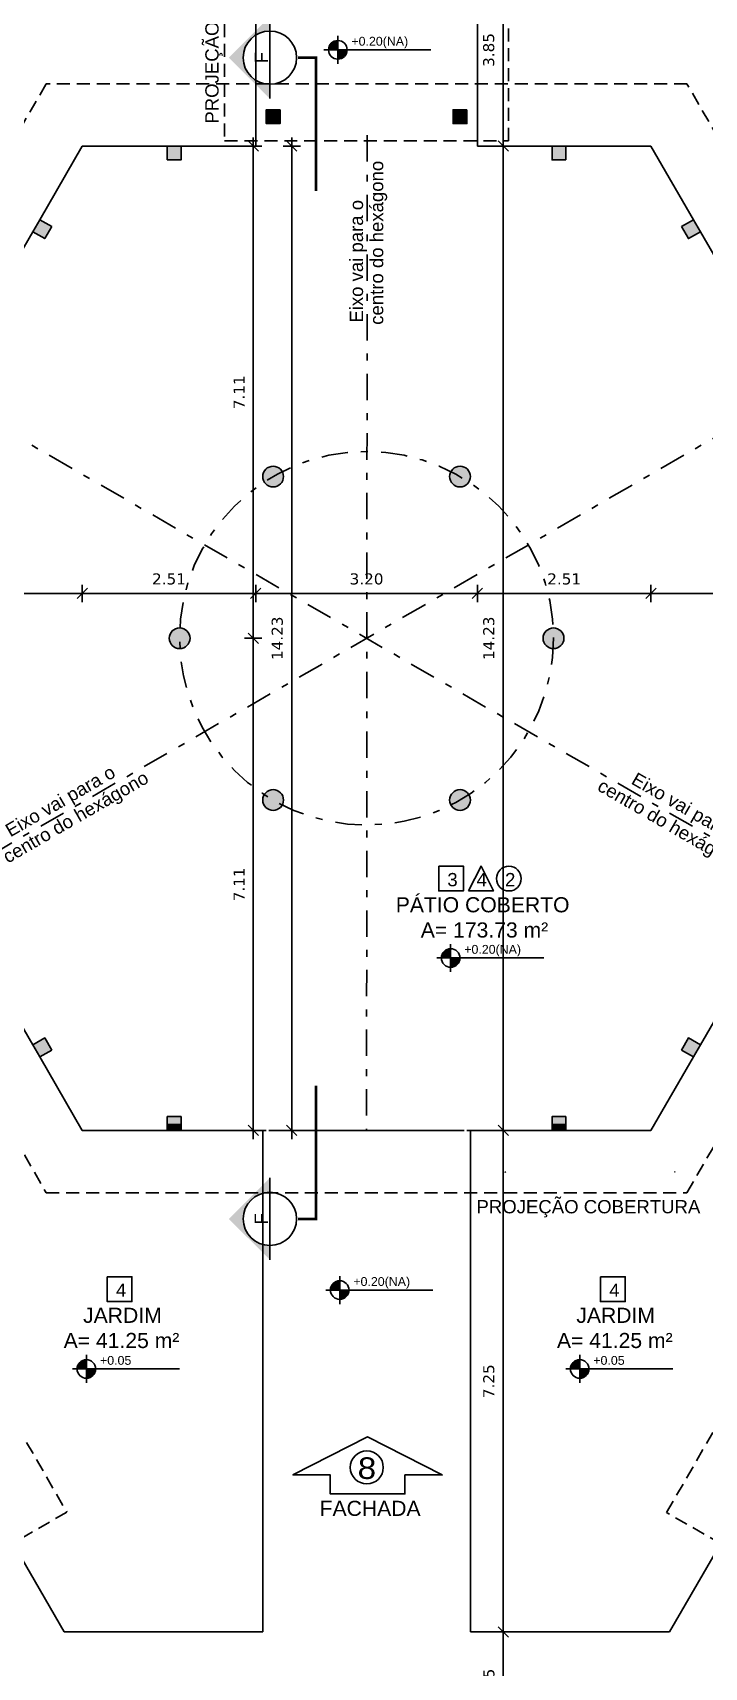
# Model space of a CAD drawing. Header units: millimetres. Extents: x 276 to 399, y 18 to 110.
# Drawn here: x 335.41 to 345.11, y 64.78 to 88.41 of the extents above; entities that cross this region are included whole.
import ezdxf

# ---------------------------------------------------------------- set-up
doc = ezdxf.new("R2010")
doc.units = ezdxf.units.MM
doc.header["$LTSCALE"] = 0.005
doc.header["$PDMODE"] = 3
for name, pattern in [('DASHDOT', [25.4, 12.7, -6.35, 0, -6.35]), ('HIDDEN', [9.525, 6.35, -3.175]), ('TRACEJADO_G', [0.375, 0.25, -0.125])]:
    doc.linetypes.add(name, pattern=pattern)
doc.layers.get('0').update_dxf_attribs({"linetype": 'CONTINUOUS'})
doc.layers.get('Defpoints').update_dxf_attribs({"linetype": 'CONTINUOUS'})
for name, color, linetype in [('A-COTAS', 1, 'CONTINUOUS'), ('A-HACHURAPARED', 254, 'CONTINUOUS'), ('A-PARED', 5, 'CONTINUOUS'), ('A-PAREDE', 5, 'CONTINUOUS'), ('A-PILAR_EIXO', 5, 'DASHDOT'), ('A-PISOS-CTEL', 2, 'TRACEJADO_G'), ('A-PISOS-NIVEL', 1, 'CONTINUOUS'), ('A-PROJCOBERTURA', 7, 'HIDDEN'), ('ARQ-CTA-1_100', 1, 'CONTINUOUS'), ('ARQ-SMB-1_100', 1, 'CONTINUOUS'), ('ARQ-TXT-1_050', 2, 'CONTINUOUS'), ('ARQ-TXT-1_075', 2, 'CONTINUOUS'), ('ARQ-TXT-1_100', 2, 'CONTINUOUS')]:
    doc.layers.add(name, color=color, linetype=linetype)
doc.styles.add('A20', font='arial.ttf', dxfattribs={"height": 0.2})
doc.styles.add('A26', font='arial.ttf', dxfattribs={"height": 0.26})
doc.styles.add('ESC-50-A20', font='arial.ttf', dxfattribs={"height": 0.1})
doc.styles.add('FNDE Texto Cota 0100', font='verdana.ttf', dxfattribs={"height": 0.16})
doc.dimstyles.new('FNDE 1-0100', dxfattribs={"dimscale": 2.5, "dimtxt": 0.16, "dimasz": 0.05, "dimexe": 0.15, "dimexo": 0.15, "dimgap": 0.05, "dimtad": 1, "dimzin": 4, "dimdsep": 46, "dimtxsty": 'FNDE Texto Cota 0100', "dimblk": 'tic', "dimcen": 0.15, "dimdle": 0.15, "dimse1": 1, "dimse2": 1, "dimclrd": 251, "dimclre": 251, "dimclrt": 256, "dimaunit": 1, "dimadec": 3, "dimazin": 0, "dimtfac": 1, "dimtix": 1, "dimtmove": 2, "dimatfit": 3, "dimldrblk": 'tic', "dimfxl": 0.15, "dimtvp": 1, "dimtolj": 1, "dimtzin": 0, "dimarcsym": 0})

# ---------------------------------------------------------------- blocks, each defined once
blk = doc.blocks.new('tic')
at = {"color": 251}
for p, q in [((-1, 0), (1, 0)), ((0, -1), (0, 1))]:
    blk.add_line(p, q, dxfattribs=at)
blk.add_line((-0.6, -0.6), (0.6, 0.6))
blk = doc.blocks.new('*D58')
at = {"layer": 'ARQ-CTA-1_100', "color": 251, "lineweight": -2, "transparency": 16777216}
blk.add_line((332.14, 80.306), (335.998, 80.306), dxfattribs=at)
at = {"layer": 'Defpoints', "color": 0, "transparency": 16777216}
for p in [(336.123, 86.772), (336.123, 80.306), (332.015, 79.657)]:
    blk.add_point(p, dxfattribs=at)
at = {"layer": 'ARQ-CTA-1_100', "color": 251, "lineweight": -2, "transparency": 16777216, "xscale": 0.125, "yscale": 0.125, "zscale": 0.125, "rotation": 180}
blk.add_blockref('tic', (332.015, 80.306), dxfattribs=at)
at = {"layer": 'ARQ-CTA-1_100', "color": 251, "lineweight": -2, "transparency": 16777216, "xscale": 0.125, "yscale": 0.125, "zscale": 0.125}
blk.add_blockref('tic', (336.123, 80.306), dxfattribs=at)
at = {"layer": 'ARQ-CTA-1_100', "transparency": 16777216, "insert": (334.069, 80.511), "char_height": 0.16, "attachment_point": 5, "style": 'FNDE Texto Cota 0100'}
blk.add_mtext('\\A1;4.11', dxfattribs=at)
blk = doc.blocks.new('*D59')
at = {"layer": 'ARQ-CTA-1_100', "color": 251, "lineweight": -2, "transparency": 16777216}
blk.add_line((336.248, 80.306), (338.505, 80.306), dxfattribs=at)
at = {"layer": 'Defpoints', "color": 0, "transparency": 16777216}
for p in [(336.123, 86.772), (338.63, 86.772), (338.63, 80.306)]:
    blk.add_point(p, dxfattribs=at)
at = {"layer": 'ARQ-CTA-1_100', "color": 251, "lineweight": -2, "transparency": 16777216, "xscale": 0.125, "yscale": 0.125, "zscale": 0.125, "rotation": 180}
blk.add_blockref('tic', (336.123, 80.306), dxfattribs=at)
at = {"layer": 'ARQ-CTA-1_100', "color": 251, "lineweight": -2, "transparency": 16777216, "xscale": 0.125, "yscale": 0.125, "zscale": 0.125}
blk.add_blockref('tic', (338.63, 80.306), dxfattribs=at)
at = {"layer": 'ARQ-CTA-1_100', "transparency": 16777216, "insert": (337.376, 80.514), "char_height": 0.16, "attachment_point": 5, "style": 'FNDE Texto Cota 0100'}
blk.add_mtext('\\A1;2.51', dxfattribs=at)
blk = doc.blocks.new('*D60')
at = {"layer": 'ARQ-CTA-1_100', "color": 251, "lineweight": -2, "transparency": 16777216}
blk.add_line((338.755, 80.306), (341.705, 80.306), dxfattribs=at)
at = {"layer": 'Defpoints', "color": 0, "transparency": 16777216}
for p in [(338.63, 86.772), (341.83, 86.772), (341.83, 80.306)]:
    blk.add_point(p, dxfattribs=at)
at = {"layer": 'ARQ-CTA-1_100', "color": 251, "lineweight": -2, "transparency": 16777216, "xscale": 0.125, "yscale": 0.125, "zscale": 0.125, "rotation": 180}
blk.add_blockref('tic', (338.63, 80.306), dxfattribs=at)
at = {"layer": 'ARQ-CTA-1_100', "color": 251, "lineweight": -2, "transparency": 16777216, "xscale": 0.125, "yscale": 0.125, "zscale": 0.125}
blk.add_blockref('tic', (341.83, 80.306), dxfattribs=at)
at = {"layer": 'ARQ-CTA-1_100', "transparency": 16777216, "insert": (340.23, 80.514), "char_height": 0.16, "attachment_point": 5, "style": 'FNDE Texto Cota 0100'}
blk.add_mtext('\\A1;3.20', dxfattribs=at)
blk = doc.blocks.new('*D61')
at = {"layer": 'ARQ-CTA-1_100', "color": 251, "lineweight": -2, "transparency": 16777216}
blk.add_line((341.955, 80.306), (344.213, 80.306), dxfattribs=at)
at = {"layer": 'Defpoints', "color": 0, "transparency": 16777216}
for p in [(341.83, 86.772), (344.338, 86.772), (344.338, 80.306)]:
    blk.add_point(p, dxfattribs=at)
at = {"layer": 'ARQ-CTA-1_100', "color": 251, "lineweight": -2, "transparency": 16777216, "xscale": 0.125, "yscale": 0.125, "zscale": 0.125, "rotation": 180}
blk.add_blockref('tic', (341.83, 80.306), dxfattribs=at)
at = {"layer": 'ARQ-CTA-1_100', "color": 251, "lineweight": -2, "transparency": 16777216, "xscale": 0.125, "yscale": 0.125, "zscale": 0.125}
blk.add_blockref('tic', (344.338, 80.306), dxfattribs=at)
at = {"layer": 'ARQ-CTA-1_100', "transparency": 16777216, "insert": (343.084, 80.514), "char_height": 0.16, "attachment_point": 5, "style": 'FNDE Texto Cota 0100'}
blk.add_mtext('\\A1;2.51', dxfattribs=at)
blk = doc.blocks.new('*D62')
at = {"layer": 'ARQ-CTA-1_100', "color": 251, "lineweight": -2, "transparency": 16777216}
blk.add_line((344.463, 80.306), (348.321, 80.306), dxfattribs=at)
at = {"layer": 'Defpoints', "color": 0, "transparency": 16777216}
for p in [(344.338, 86.772), (348.446, 80.306), (348.446, 79.657)]:
    blk.add_point(p, dxfattribs=at)
at = {"layer": 'ARQ-CTA-1_100', "color": 251, "lineweight": -2, "transparency": 16777216, "xscale": 0.125, "yscale": 0.125, "zscale": 0.125, "rotation": 180}
blk.add_blockref('tic', (344.338, 80.306), dxfattribs=at)
at = {"layer": 'ARQ-CTA-1_100', "color": 251, "lineweight": -2, "transparency": 16777216, "xscale": 0.125, "yscale": 0.125, "zscale": 0.125}
blk.add_blockref('tic', (348.446, 80.306), dxfattribs=at)
at = {"layer": 'ARQ-CTA-1_100', "transparency": 16777216, "insert": (346.392, 80.511), "char_height": 0.16, "attachment_point": 5, "style": 'FNDE Texto Cota 0100'}
blk.add_mtext('\\A1;4.11', dxfattribs=at)
blk = doc.blocks.new('*D63')
at = {"layer": 'ARQ-CTA-1_100', "color": 251, "lineweight": -2, "transparency": 16777216}
blk.add_line((338.594, 86.647), (338.594, 79.782), dxfattribs=at)
at = {"layer": 'Defpoints', "color": 0, "transparency": 16777216}
for p in [(337.93, 86.772), (331.314, 79.657), (338.594, 79.657)]:
    blk.add_point(p, dxfattribs=at)
at = {"layer": 'ARQ-CTA-1_100', "color": 251, "lineweight": -2, "transparency": 16777216, "xscale": 0.125, "yscale": 0.125, "zscale": 0.125}
for p, rotation in [((338.594, 86.772), 90), ((338.594, 79.657), 270)]:
    blk.add_blockref('tic', p, dxfattribs=dict(at, rotation=rotation))
at = {"layer": 'ARQ-CTA-1_100', "transparency": 16777216, "insert": (338.389, 83.214), "char_height": 0.16, "attachment_point": 5, "rotation": 90, "style": 'FNDE Texto Cota 0100'}
blk.add_mtext('\\A1;7.11', dxfattribs=at)
blk = doc.blocks.new('*D64')
at = {"layer": 'ARQ-CTA-1_100', "color": 251, "lineweight": -2, "transparency": 16777216}
blk.add_line((338.594, 79.532), (338.594, 72.667), dxfattribs=at)
at = {"layer": 'Defpoints', "color": 0, "transparency": 16777216}
for p in [(331.314, 79.657), (338.014, 72.542), (338.594, 72.542)]:
    blk.add_point(p, dxfattribs=at)
at = {"layer": 'ARQ-CTA-1_100', "color": 251, "lineweight": -2, "transparency": 16777216, "xscale": 0.125, "yscale": 0.125, "zscale": 0.125}
for p, rotation in [((338.594, 79.657), 90), ((338.594, 72.542), 270)]:
    blk.add_blockref('tic', p, dxfattribs=dict(at, rotation=rotation))
at = {"layer": 'ARQ-CTA-1_100', "transparency": 16777216, "insert": (338.389, 76.099), "char_height": 0.16, "attachment_point": 5, "rotation": 90, "style": 'FNDE Texto Cota 0100'}
blk.add_mtext('\\A1;7.11', dxfattribs=at)
blk = doc.blocks.new('*D65')
at = {"layer": 'ARQ-CTA-1_100', "color": 251, "lineweight": -2, "transparency": 16777216}
blk.add_line((339.149, 86.647), (339.149, 72.667), dxfattribs=at)
at = {"layer": 'Defpoints', "color": 0, "transparency": 16777216}
for p in [(337.93, 86.772), (338.014, 72.542), (339.149, 72.542)]:
    blk.add_point(p, dxfattribs=at)
at = {"layer": 'ARQ-CTA-1_100', "color": 251, "lineweight": -2, "transparency": 16777216, "xscale": 0.125, "yscale": 0.125, "zscale": 0.125}
for p, rotation in [((339.149, 86.772), 90), ((339.149, 72.542), 270)]:
    blk.add_blockref('tic', p, dxfattribs=dict(at, rotation=rotation))
at = {"layer": 'ARQ-CTA-1_100', "transparency": 16777216, "insert": (338.941, 79.657), "char_height": 0.16, "attachment_point": 5, "rotation": 90, "style": 'FNDE Texto Cota 0100'}
blk.add_mtext('\\A1;14.23', dxfattribs=at)
blk = doc.blocks.new('FNDE-Ind Corte-1_100')
blk.add_hatch(color=251).paths.add_polyline_path([(241.999, -2.386), (242.214, -2.386, -1), (243.014, -2.386), (243.229, -2.386), (242.614, -1.77)])
at = {"color": 251, "linetype": 'Continuous'}
blk.add_line((243.229, -2.386), (241.999, -2.386), dxfattribs=at)
blk.add_circle((242.614, -2.386), 0.4, dxfattribs=at)
blk = doc.blocks.new('*D108')
at = {"layer": 'ARQ-CTA-1_100', "color": 251, "lineweight": -2, "transparency": 16777216}
blk.add_line((342.204, 86.897), (342.204, 90.501), dxfattribs=at)
at = {"layer": 'Defpoints', "color": 0, "transparency": 16777216}
for p in [(342.204, 90.626), (343.418, 90.626), (343.418, 86.772)]:
    blk.add_point(p, dxfattribs=at)
at = {"layer": 'ARQ-CTA-1_100', "color": 251, "lineweight": -2, "transparency": 16777216, "xscale": 0.125, "yscale": 0.125, "zscale": 0.125}
for p, rotation in [((342.204, 90.626), 90), ((342.204, 86.772), 270)]:
    blk.add_blockref('tic', p, dxfattribs=dict(at, rotation=rotation))
at = {"layer": 'ARQ-CTA-1_100', "transparency": 16777216, "insert": (341.995, 88.162), "char_height": 0.16, "attachment_point": 5, "rotation": 90, "style": 'FNDE Texto Cota 0100'}
blk.add_mtext('\\A1;3.85', dxfattribs=at)
blk = doc.blocks.new('*D105')
at = {"layer": 'ARQ-CTA-1_100', "color": 251, "lineweight": -2, "transparency": 16777216}
blk.add_line((342.204, 63.867), (342.204, 65.167), dxfattribs=at)
at = {"layer": 'Defpoints', "color": 0, "transparency": 16777216}
for p in [(342.204, 65.292), (343.318, 65.292), (343.318, 63.742)]:
    blk.add_point(p, dxfattribs=at)
at = {"layer": 'ARQ-CTA-1_100', "color": 251, "lineweight": -2, "transparency": 16777216, "xscale": 0.125, "yscale": 0.125, "zscale": 0.125}
for p, rotation in [((342.204, 65.292), 90), ((342.204, 63.742), 270)]:
    blk.add_blockref('tic', p, dxfattribs=dict(at, rotation=rotation))
at = {"layer": 'ARQ-CTA-1_100', "transparency": 16777216, "insert": (341.997, 64.517), "char_height": 0.16, "attachment_point": 5, "rotation": 90, "style": 'FNDE Texto Cota 0100'}
blk.add_mtext('\\A1;1.55', dxfattribs=at)
blk = doc.blocks.new('*D106')
at = {"layer": 'ARQ-CTA-1_100', "color": 251, "lineweight": -2, "transparency": 16777216}
blk.add_line((342.204, 65.417), (342.204, 72.417), dxfattribs=at)
at = {"layer": 'Defpoints', "color": 0, "transparency": 16777216}
for p in [(342.204, 72.542), (343.318, 72.542), (343.318, 65.292)]:
    blk.add_point(p, dxfattribs=at)
at = {"layer": 'ARQ-CTA-1_100', "color": 251, "lineweight": -2, "transparency": 16777216, "xscale": 0.125, "yscale": 0.125, "zscale": 0.125}
for p, rotation in [((342.204, 72.542), 90), ((342.204, 65.292), 270)]:
    blk.add_blockref('tic', p, dxfattribs=dict(at, rotation=rotation))
at = {"layer": 'ARQ-CTA-1_100', "transparency": 16777216, "insert": (341.996, 68.917), "char_height": 0.16, "attachment_point": 5, "rotation": 90, "style": 'FNDE Texto Cota 0100'}
blk.add_mtext('\\A1;7.25', dxfattribs=at)
blk = doc.blocks.new('*D107')
at = {"layer": 'ARQ-CTA-1_100', "color": 251, "lineweight": -2, "transparency": 16777216}
blk.add_line((342.204, 72.667), (342.204, 86.647), dxfattribs=at)
at = {"layer": 'Defpoints', "color": 0, "transparency": 16777216}
for p in [(342.204, 86.772), (343.418, 86.772), (343.318, 72.542)]:
    blk.add_point(p, dxfattribs=at)
at = {"layer": 'ARQ-CTA-1_100', "color": 251, "lineweight": -2, "transparency": 16777216, "xscale": 0.125, "yscale": 0.125, "zscale": 0.125}
for p, rotation in [((342.204, 86.772), 90), ((342.204, 72.542), 270)]:
    blk.add_blockref('tic', p, dxfattribs=dict(at, rotation=rotation))
at = {"layer": 'ARQ-CTA-1_100', "transparency": 16777216, "insert": (341.996, 79.657), "char_height": 0.16, "attachment_point": 5, "rotation": 90, "style": 'FNDE Texto Cota 0100'}
blk.add_mtext('\\A1;14.23', dxfattribs=at)
blk = doc.blocks.new('FNDE-Nível Planta-1_100')
at = {"linetype": 'Continuous', "ltscale": 0.5}
h = blk.add_hatch(color=1, dxfattribs=at)
h.paths.add_polyline_path([(135.657, 7.813), (135.657, 7.981, 0.414214), (135.489, 7.813)])
h.paths.add_polyline_path([(135.657, 7.813), (135.657, 7.645, 0.414214), (135.825, 7.813)])
at = {"color": 1}
for p, q in [((135.657, 8.065), (135.657, 7.561)), ((135.405, 7.813), (135.825, 7.813)), ((135.825, 7.813), (137.338, 7.813))]:
    blk.add_line(p, q, dxfattribs=at)
blk.add_circle((135.657, 7.813), 0.168, dxfattribs=at)

msp = doc.modelspace()

# ---------------------------------------------------------------- hatches: boundary and pattern name
at = {"layer": 'A-COTAS'}
h = msp.add_hatch(color=253, dxfattribs=at)
h.dxf.hatch_style = 1
h.paths.add_polyline_path([(338.98, 87.297), (338.78, 87.297), (338.78, 87.097), (338.98, 87.097)])
h = msp.add_hatch(color=253, dxfattribs=at)
h.dxf.hatch_style = 1
h.paths.add_polyline_path([(341.68, 87.297), (341.48, 87.297), (341.48, 87.097), (341.68, 87.097)])
h = msp.add_hatch(color=256, dxfattribs=at)
h.set_gradient(color1=(173, 173, 173), color2=(173, 173, 173))
h.paths.add_polyline_path([(347.695, 78.557), (347.58, 78.557), (347.559, 78.52), (347.695, 78.441)])
h.paths.add_polyline_path([(347.811, 78.557), (347.695, 78.557), (347.695, 78.441), (347.732, 78.42)])
h.paths.add_polyline_path([(347.695, 78.672), (347.695, 78.557), (347.811, 78.557), (347.832, 78.593)])
h.paths.add_polyline_path([(347.695, 78.672), (347.659, 78.693), (347.58, 78.557), (347.695, 78.557)])
h.paths.add_polyline_path([(347.811, 80.757), (347.695, 80.757), (347.695, 80.641), (347.832, 80.72)])
h.paths.add_polyline_path([(347.732, 80.893), (347.695, 80.872), (347.695, 80.757), (347.811, 80.757)])
h.paths.add_polyline_path([(347.695, 80.872), (347.559, 80.793), (347.58, 80.757), (347.695, 80.757)])
h.paths.add_polyline_path([(347.695, 80.757), (347.58, 80.757), (347.659, 80.62), (347.695, 80.641)])
h.paths.add_polyline_path([(345.052, 85.535), (345.031, 85.572), (344.915, 85.572), (344.915, 85.456)])
h.paths.add_polyline_path([(344.952, 85.708), (344.915, 85.687), (344.915, 85.572), (345.031, 85.572)])
h.paths.add_polyline_path([(344.915, 85.687), (344.779, 85.608), (344.8, 85.572), (344.915, 85.572)])
h.paths.add_polyline_path([(344.915, 85.572), (344.8, 85.572), (344.879, 85.435), (344.915, 85.456)])
h.paths.add_polyline_path([(343.11, 86.672), (343.01, 86.672), (343.01, 86.572), (343.11, 86.572)])
h.paths.add_polyline_path([(343.01, 86.672), (342.91, 86.672), (342.91, 86.572), (343.01, 86.572)])
h.paths.add_polyline_path([(343.01, 86.772), (342.91, 86.772), (342.91, 86.672), (343.01, 86.672)])
h.paths.add_polyline_path([(343.11, 86.772), (343.01, 86.772), (343.01, 86.672), (343.11, 86.672)])
h.paths.add_polyline_path([(337.55, 86.672), (337.45, 86.672), (337.45, 86.572), (337.55, 86.572)])
h.paths.add_polyline_path([(337.55, 86.772), (337.45, 86.772), (337.45, 86.672), (337.55, 86.672)])
h.paths.add_polyline_path([(337.45, 86.772), (337.35, 86.772), (337.35, 86.672), (337.45, 86.672)])
h.paths.add_polyline_path([(337.45, 86.672), (337.35, 86.672), (337.35, 86.572), (337.45, 86.572)])
h.paths.add_polyline_path([(335.661, 85.572), (335.545, 85.572), (335.545, 85.456), (335.582, 85.435)])
h.paths.add_polyline_path([(335.545, 85.687), (335.545, 85.572), (335.661, 85.572), (335.682, 85.608)])
h.paths.add_polyline_path([(335.545, 85.687), (335.509, 85.708), (335.43, 85.572), (335.545, 85.572)])
h.paths.add_polyline_path([(335.545, 85.572), (335.43, 85.572), (335.409, 85.535), (335.545, 85.456)])
h.paths.add_polyline_path([(332.881, 80.757), (332.765, 80.757), (332.765, 80.641), (332.802, 80.62)])
h.paths.add_polyline_path([(332.902, 80.793), (332.765, 80.872), (332.765, 80.757), (332.881, 80.757)])
h.paths.add_polyline_path([(332.765, 80.872), (332.729, 80.893), (332.65, 80.757), (332.765, 80.757)])
h.paths.add_polyline_path([(332.765, 80.757), (332.65, 80.757), (332.629, 80.72), (332.765, 80.641)])
h.paths.add_polyline_path([(332.881, 78.557), (332.765, 78.557), (332.765, 78.441), (332.902, 78.52)])
h.paths.add_polyline_path([(332.802, 78.693), (332.765, 78.672), (332.765, 78.557), (332.881, 78.557)])
h.paths.add_polyline_path([(332.765, 78.672), (332.629, 78.593), (332.65, 78.557), (332.765, 78.557)])
h.paths.add_polyline_path([(332.765, 78.557), (332.65, 78.557), (332.729, 78.42), (332.765, 78.441)])
h = msp.add_hatch(color=256, dxfattribs=at)
h.set_gradient(color1=(173, 173, 173), color2=(173, 173, 173))
h.paths.add_polyline_path([(337.68, 79.657, 0.4061), (337.534, 79.807, 0.013892), (337.53, 79.657, 0.013892), (337.534, 79.507, 0.4061)])
h.paths.add_polyline_path([(337.53, 79.657, -0.013892), (337.534, 79.807, 0.148317), (337.45, 79.784), (337.45, 79.53, 0.148317), (337.534, 79.507, -0.013892)])
h.paths.add_polyline_path([(337.45, 79.784, 0.257901), (337.38, 79.657, 0.257901), (337.45, 79.53)])
h.paths.add_polyline_path([(339.03, 81.995, 0.124593), (339.012, 82.066, 0.027789), (338.752, 81.917, 0.756351)])
h.paths.add_polyline_path([(338.73, 81.995, 0.138725), (338.752, 81.917, -0.027789), (339.012, 82.066, 0.778421)])
h.paths.add_polyline_path([(341.448, 82.066, 0.124593), (341.43, 81.995, 0.756351), (341.708, 81.917, 0.027789)])
h.paths.add_polyline_path([(341.448, 82.066, -0.027789), (341.708, 81.917, 0.138725), (341.73, 81.995, 0.778421)])
h.paths.add_polyline_path([(342.93, 79.657, 0.013892), (342.926, 79.807, 0.4061), (342.78, 79.657, 0.4061), (342.926, 79.507, 0.013892)])
h.paths.add_polyline_path([(343.01, 79.784), (343.01, 79.53, 0.257901), (343.08, 79.657, 0.257901)])
h.paths.add_polyline_path([(343.01, 79.784, 0.148317), (342.926, 79.807, -0.013892), (342.93, 79.657, -0.013892), (342.926, 79.507, 0.148317), (343.01, 79.53)])
h = msp.add_hatch(color=256, dxfattribs=at)
h.set_gradient(color1=(173, 173, 173), color2=(173, 173, 173))
h.paths.add_polyline_path([(338.752, 77.397, 0.027789), (339.012, 77.247, 0.124593), (339.03, 77.319, 0.756351)])
h.paths.add_polyline_path([(338.752, 77.397, 0.138725), (338.73, 77.319, 0.778421), (339.012, 77.247, -0.027789)])
h = msp.add_hatch(color=256, dxfattribs=at)
h.set_gradient(color1=(173, 173, 173), color2=(173, 173, 173))
h.paths.add_polyline_path([(341.708, 77.397, 0.756351), (341.43, 77.319, 0.124593), (341.448, 77.247, 0.027789)])
h.paths.add_polyline_path([(341.73, 77.319, 0.138725), (341.708, 77.397, -0.027789), (341.448, 77.247, 0.778421)])
h = msp.add_hatch(color=256, dxfattribs=at)
h.set_gradient(color1=(173, 173, 173), color2=(173, 173, 173))
h.paths.add_polyline_path([(335.582, 73.879), (335.495, 73.829), (335.595, 73.655), (335.682, 73.705)])
h.paths.add_polyline_path([(335.495, 73.829), (335.409, 73.779), (335.509, 73.605), (335.595, 73.655)])
h.paths.add_polyline_path([(337.55, 72.742), (337.35, 72.742), (337.35, 72.642), (337.55, 72.642)])
h = msp.add_hatch(color=256, dxfattribs=at)
h.set_gradient(color1=(173, 173, 173), color2=(173, 173, 173))
h.paths.add_polyline_path([(344.965, 73.829), (344.879, 73.879), (344.779, 73.705), (344.865, 73.655)])
h.paths.add_polyline_path([(345.052, 73.779), (344.965, 73.829), (344.865, 73.655), (344.952, 73.605)])
h.paths.add_polyline_path([(343.11, 72.742), (342.91, 72.742), (342.91, 72.642), (343.11, 72.642)])
h = msp.add_hatch(color=256, dxfattribs=at)
h.set_gradient(color1=(173, 173, 173), color2=(173, 173, 173))
h.paths.add_polyline_path([(337.55, 72.642), (337.35, 72.642), (337.35, 72.542), (337.55, 72.542)])
h = msp.add_hatch(color=256, dxfattribs=at)
h.set_gradient(color1=(173, 173, 173), color2=(173, 173, 173))
h.paths.add_polyline_path([(343.11, 72.642), (342.91, 72.642), (342.91, 72.542), (343.11, 72.542)])
at = {"layer": 'A-HACHURAPARED'}
h = msp.add_hatch(color=6, dxfattribs=at)
h.set_gradient(color1=(173, 173, 173), color2=(173, 173, 173), tint=1)
h.paths.add_polyline_path([(344.879, 73.879), (344.779, 73.705), (344.952, 73.605), (345.052, 73.779)])
h.paths.add_polyline_path([(343.11, 72.742), (342.91, 72.742), (342.91, 72.542), (343.11, 72.542)])
h.paths.add_polyline_path([(337.55, 72.742), (337.35, 72.742), (337.35, 72.542), (337.55, 72.542)])
h.paths.add_polyline_path([(335.582, 73.879), (335.409, 73.779), (335.509, 73.605), (335.682, 73.705)])
h.paths.add_polyline_path([(347.832, 78.593), (347.659, 78.693), (347.559, 78.52), (347.732, 78.42)])
h.paths.add_polyline_path([(332.802, 78.693), (332.629, 78.593), (332.729, 78.42), (332.902, 78.52)])
h.paths.add_polyline_path([(332.802, 80.62), (332.629, 80.72), (332.629, 78.593), (332.802, 78.693)])
h.paths.add_polyline_path([(332.902, 80.793), (332.729, 80.893), (332.629, 80.72), (332.802, 80.62)])
h.paths.add_polyline_path([(347.832, 80.72), (347.659, 80.62), (347.659, 78.693), (347.832, 78.593)])
h.paths.add_polyline_path([(347.732, 80.893), (347.559, 80.793), (347.659, 80.62), (347.832, 80.72)])
h.paths.add_polyline_path([(339.03, 77.319, 1), (338.73, 77.319, 1)])
h.paths.add_polyline_path([(341.73, 77.319, 1), (341.43, 77.319, 1)])
h.paths.add_polyline_path([(342.78, 79.657, 1), (343.08, 79.657, 1)])
h.paths.add_polyline_path([(341.43, 81.995, 1), (341.73, 81.995, 1)])
h.paths.add_polyline_path([(339.03, 81.995, 1), (338.73, 81.995, 1)])
h.paths.add_polyline_path([(337.68, 79.657, 1), (337.38, 79.657, 1)])
h = msp.add_hatch(color=253, dxfattribs=at)
h.dxf.hatch_style = 1
h.paths.add_polyline_path([(338.752, 77.397, 0.138725), (338.73, 77.319, 0.778421), (339.012, 77.247, -0.027789)])
h.paths.add_polyline_path([(338.752, 77.397, 0.027789), (339.012, 77.247, 0.124593), (339.03, 77.319, 0.756351)])

# ---------------------------------------------------------------- linework, layer by layer
at = {"layer": 'A-PARED'}
for points in [[(337.35, 86.572), (337.55, 86.572), (337.55, 86.772), (337.35, 86.772)], [(343.11, 86.572), (342.91, 86.572), (342.91, 86.772), (343.11, 86.772)], [(335.682, 85.608), (335.582, 85.435), (335.409, 85.535), (335.509, 85.708)], [(344.779, 85.608), (344.879, 85.435), (345.052, 85.535), (344.952, 85.708)], [(335.682, 73.705), (335.582, 73.879), (335.409, 73.779), (335.509, 73.605)], [(335.682, 73.705), (335.582, 73.879), (335.409, 73.779), (335.509, 73.605)], [(344.779, 73.705), (344.879, 73.879), (345.052, 73.779), (344.952, 73.605)], [(344.779, 73.705), (344.879, 73.879), (345.052, 73.779), (344.952, 73.605)], [(337.35, 72.742), (337.55, 72.742), (337.55, 72.542), (337.35, 72.542)], [(337.35, 72.742), (337.55, 72.742), (337.55, 72.542), (337.35, 72.542)], [(343.11, 72.742), (342.91, 72.742), (342.91, 72.542), (343.11, 72.542)], [(343.11, 72.742), (342.91, 72.742), (342.91, 72.542), (343.11, 72.542)]]:
    msp.add_lwpolyline(points, close=True, dxfattribs=at)
for centre in [(338.88, 81.995), (338.88, 81.995), (341.58, 81.995), (341.58, 81.995), (337.53, 79.657), (337.53, 79.657), (342.93, 79.657), (342.93, 79.657), (338.88, 77.319), (338.88, 77.319), (341.58, 77.319), (341.58, 77.319)]:
    msp.add_circle(centre, 0.15, dxfattribs=at)
at = {"layer": 'A-PAREDE'}
for points in [[(338.98, 87.297), (338.78, 87.297), (338.78, 87.097), (338.98, 87.097)], [(341.68, 87.297), (341.48, 87.297), (341.48, 87.097), (341.68, 87.097)]]:
    msp.add_lwpolyline(points, close=True, dxfattribs=at)
at = {"layer": 'A-PILAR_EIXO', "color": 1, "ltscale": 6}
for p, q in [((340.239, 86.93), (340.23, 72.542)), ((346.305, 83.164), (330.626, 74.112)), ((334.155, 83.164), (350.107, 73.954))]:
    msp.add_line(p, q, dxfattribs=at)
msp.add_circle((340.23, 79.657), 2.7, dxfattribs=at)
at = {"layer": 'A-PISOS-CTEL', "color": 1, "linetype": 'TRACEJADO_G', "ltscale": 150}
for points in [[(338.18, 86.849), (342.28, 86.849), (342.28, 90.549), (338.18, 90.549)], [(344.858, 87.672), (335.603, 87.672), (330.976, 79.657), (335.603, 71.642), (344.858, 71.642), (349.485, 79.657)], [(320.112, 78.174), (327.126, 82.224), (335.901, 67.025), (328.887, 62.975)], [(344.564, 67.019), (353.332, 82.221), (360.349, 78.174), (351.58, 62.972)]]:
    msp.add_lwpolyline(points, close=True, dxfattribs=at)
at = {"layer": 'A-PISOS-NIVEL', "color": 1}
for p, q in [((338.63, 90.626), (338.63, 86.772)), ((341.83, 86.772), (341.83, 90.626)), ((335.509, 85.708), (336.123, 86.772)), ((337.35, 86.772), (336.123, 86.772)), ((337.55, 86.772), (338.63, 86.772)), ((342.91, 86.772), (341.83, 86.772)), ((343.11, 86.772), (344.338, 86.772)), ((344.952, 85.708), (344.338, 86.772)), ((335.409, 85.535), (332.729, 80.893)), ((345.052, 85.535), (347.732, 80.893)), ((334.869, 74.714), (335.409, 73.779)), ((345.59, 74.71), (345.052, 73.779)), ((335.509, 73.605), (336.123, 72.542)), ((344.952, 73.605), (344.338, 72.542)), ((337.35, 72.542), (336.123, 72.542)), ((337.55, 72.542), (338.73, 72.542)), ((338.73, 65.292), (338.73, 72.542)), ((341.64, 72.542), (338.82, 72.542)), ((341.73, 65.292), (341.73, 72.542)), ((342.91, 72.542), (341.73, 72.542)), ((343.11, 72.542), (344.338, 72.542)), ((334.672, 67.355), (335.863, 65.292)), ((345.793, 67.349), (344.606, 65.292)), ((335.863, 65.292), (338.73, 65.292)), ((344.606, 65.292), (341.73, 65.292))]:
    msp.add_line(p, q, dxfattribs=at)
at = {"layer": 'A-PISOS-NIVEL', "color": 2}
for p, q in [((338.78, 72.542), (338.73, 72.542)), ((341.73, 72.542), (341.68, 72.542))]:
    msp.add_line(p, q, dxfattribs=at)
at = {"layer": 'A-PISOS-NIVEL'}
for centre, start, end in [((342.24, 71.932), 90, 180), ((344.679, 71.952), 270, 330)]:
    msp.add_arc(centre, 0.01, start, end, dxfattribs=at)
at = {"layer": 'A-PROJCOBERTURA', "ltscale": 7.5}
msp.add_line((344.858, 71.642), (344.858, 71.642), dxfattribs=at)
at = {"layer": 'ARQ-SMB-1_100', "color": 251, "linetype": 'DASHDOT', "ltscale": 0.1}
for points in [[(339.238, 88.05, 0.0385, 0.0385, 0), (339.498, 88.05, 0.0385, 0.0385, 0), (339.498, 86.125, 0, 0, 0)], [(339.238, 71.264, 0.0385, 0.0385, 0), (339.498, 71.264, 0.0385, 0.0385, 0), (339.498, 73.189, 0, 0, 0)]]:
    msp.add_lwpolyline(points, format="xyseb", dxfattribs=at)
at = {"layer": 'ARQ-SMB-1_100'}
for points in [[(341.272, 76.363), (341.63, 76.363), (341.63, 76.004), (341.272, 76.004)], [(336.484, 70.428), (336.842, 70.428), (336.842, 70.069), (336.484, 70.069)], [(343.608, 70.428), (343.967, 70.428), (343.967, 70.069), (343.608, 70.069)]]:
    msp.add_lwpolyline(points, close=True, dxfattribs=at)
for points in [[(341.704, 76.004), (341.883, 76.363), (342.062, 76.004), (341.704, 76.004)], [(340.784, 67.562), (341.323, 67.562), (340.245, 68.111), (339.167, 67.562), (339.706, 67.562), (339.706, 67.288), (340.784, 67.288), (340.784, 67.562)]]:
    msp.add_lwpolyline(points, dxfattribs=at)
msp.add_circle((342.285, 76.183), 0.179, dxfattribs=at)
at = {"layer": 'ARQ-SMB-1_100', "color": 2}
msp.add_circle((340.233, 67.671, 2.835), 0.239, dxfattribs=at)

# ---------------------------------------------------------------- block references
at = {"layer": 'ARQ-SMB-1_100', "yscale": 0.9625343025600117, "zscale": 0.9625343025600117, "rotation": 90}
for p, xscale in [((336.537, -145.474), 0.9625343025600117), ((336.537, 304.788), -0.9625343025600117)]:
    msp.add_blockref('FNDE-Ind Corte-1_100', p, dxfattribs=dict(at, xscale=xscale))
at = {"layer": 'ARQ-SMB-1_100', "xscale": 0.8, "yscale": 0.8, "zscale": 0.8}
for p in [(231.289, 81.914), (232.919, 68.785), (231.317, 63.984), (227.658, 62.844), (234.783, 62.844)]:
    msp.add_blockref('FNDE-Nível Planta-1_100', p, dxfattribs=at)

# ---------------------------------------------------------------- texts
at = {"layer": 'ARQ-SMB-1_100', "color": 2, "style": 'A26', "text_generation_flag": 6, "width": 1.1}
msp.add_text('8', height=0.312, rotation=177.9157, dxfattribs=at).set_placement((340.097, 67.509, 2.835))
at = {"layer": 'ARQ-SMB-1_100', "style": 'ESC-50-A20'}
for tag, p in [('+0.20(NA)', (340.011, 88.224)), ('+0.20(NA)', (341.641, 75.096)), ('+0.20(NA)', (340.039, 70.294)), ('+0.05', (336.38, 69.154)), ('+0.05', (343.505, 69.154))]:
    msp.add_attdef(tag, p, 'NA', height=0.128, dxfattribs=at)
at = {"layer": 'ARQ-TXT-1_050', "style": 'ESC-50-A20'}
msp.add_text('FACHADA', height=0.2185, dxfattribs=at).set_placement((339.552, 66.97))
at = {"layer": 'ARQ-TXT-1_050', "char_height": 0.21845, "attachment_point": 1, "style": 'ESC-50-A20'}
for s, width, insert in [('\\pi1.0351;PÁTIO COBERTO     \\P\\pi1.3959;A= 173.73 m²', 4.35854, (339.617, 75.914)), ('\\pi1.1789;JARDIM     \\P\\pi0.89834;A= 41.25 m²', 3.27851, (334.957, 69.979)), ('\\pi1.1789;JARDIM     \\P\\pi0.89834;A= 41.25 m²', 3.27851, (342.081, 69.979))]:
    msp.add_mtext_dynamic_manual_height_columns(s, width=width, gutter_width=1, heights=[0], dxfattribs=dict(at, insert=insert))
at = {"layer": 'ARQ-TXT-1_075', "style": 'ESC-50-A20'}
for s, rotation, p in [('PROJEÇÃO COBERTURA', 90, (338.093, 87.097, -1.89)), ('centro do hexágono', 90, (340.471, 84.189)), ('Eixo vai para o', 90, (340.179, 84.22)), ('Eixo vai para o', 30, (335.085, 76.778)), ('centro do hexágono', 30, (335.048, 76.398)), ('centro do hexágono', 330.0228, (343.548, 77.468)), ('Eixo vai para o ', 330.0228, (344.038, 77.562))]:
    msp.add_text(s, height=0.192, rotation=rotation, dxfattribs=at).set_placement(p)
msp.add_text('PROJEÇÃO COBERTURA', height=0.192, dxfattribs=at).set_placement((341.817, 71.344))
at = {"layer": 'ARQ-TXT-1_100', "char_height": 0.193, "width": 8.20866, "attachment_point": 1, "rotation": 90, "style": 'ESC-50-A20'}
for insert in [(338.614, 87.969), (338.614, 71.182)]:
    msp.add_mtext('F', dxfattribs=dict(at, insert=insert))
at = {"layer": 'ARQ-TXT-1_100', "char_height": 0.192, "width": 0.138, "attachment_point": 1, "style": 'A20'}
for s, insert in [('3', (341.397, 76.264)), ('4', (341.819, 76.264)), ('2', (342.23, 76.264)), ('4', (336.61, 70.329)), ('4', (343.734, 70.329))]:
    msp.add_mtext(s, dxfattribs=dict(at, insert=insert))

# ---------------------------------------------------------------- dimensions: what is measured, and where the dimension line sits
at = {"layer": 'ARQ-CTA-1_100'}
dim = msp.add_linear_dim(base=(342.204, 90.626), p1=(343.418, 86.772), p2=(343.418, 90.626), angle=90, dimstyle='FNDE 1-0100', dxfattribs=at)
dim.commit()
dim.dimension.update_dxf_attribs({"geometry": '*D108', "text_midpoint": (341.995, 88.162), "dimtype": 160})
for base, p1, p2, picture, middle in [((338.5939, 79.6569), (337.9298, 86.7717), (331.3143, 79.6569), '*D63', (338.3887, 83.2143)), ((339.149, 72.542), (337.93, 86.772), (338.014, 72.542), '*D65', (338.941, 79.657)), ((342.204, 86.772), (343.318, 72.542), (343.418, 86.772), '*D107', (341.996, 79.657)), ((338.5939, 72.542), (331.3143, 79.6569), (338.0138, 72.542), '*D64', (338.3887, 76.0994)), ((342.204, 72.542), (343.318, 65.292), (343.318, 72.542), '*D106', (341.996, 68.917)), ((342.204, 65.292), (343.318, 63.742), (343.318, 65.292), '*D105', (341.997, 64.517))]:
    dim = msp.add_linear_dim(base=base, p1=p1, p2=p2, angle=90, dimstyle='FNDE 1-0100', dxfattribs=at)
    dim.commit()
    dim.dimension.update_dxf_attribs({"geometry": picture, "text_midpoint": middle})
for base, p1, p2, picture, middle in [((336.123, 80.306), (332.015, 79.657), (336.123, 86.772), '*D58', (334.069, 80.511)), ((338.63, 80.306), (336.123, 86.772), (338.63, 86.772), '*D59', (337.376, 80.514)), ((341.83, 80.306), (338.63, 86.772), (341.83, 86.772), '*D60', (340.23, 80.514)), ((344.338, 80.306), (341.83, 86.772), (344.338, 86.772), '*D61', (343.084, 80.514)), ((348.446, 80.306), (344.338, 86.772), (348.446, 79.657), '*D62', (346.392, 80.511))]:
    dim = msp.add_linear_dim(base=base, p1=p1, p2=p2, dimstyle='FNDE 1-0100', dxfattribs=at)
    dim.commit()
    dim.dimension.update_dxf_attribs({"geometry": picture, "text_midpoint": middle})

doc.saveas('drawing.dxf')
